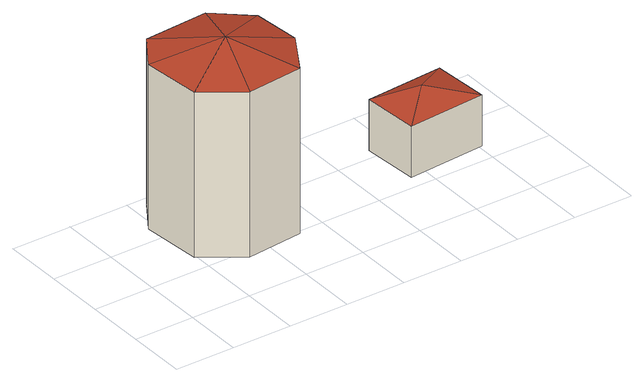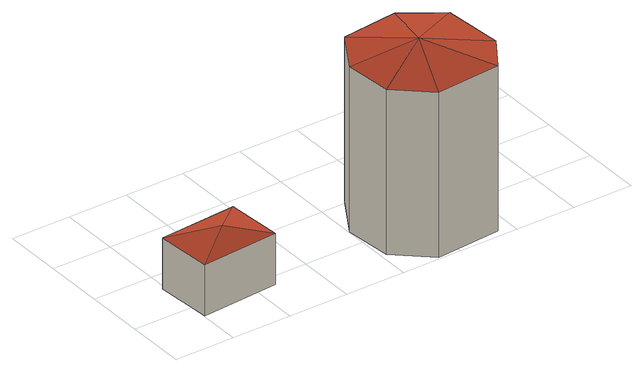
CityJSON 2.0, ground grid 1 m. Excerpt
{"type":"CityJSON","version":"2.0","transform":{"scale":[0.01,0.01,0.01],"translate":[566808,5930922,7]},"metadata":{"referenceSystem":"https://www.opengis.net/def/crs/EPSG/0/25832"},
"CityObjects":{
"building1":{"type":"Building","attributes":{"Grundfläche 2D":"3.559281","Grundhöhe NN":"7.160"},"geometry":[{"type":"Solid","lod":"3","boundaries":[[[[0,1,2]],[[0,3,1]],[[0,2,4]],[[0,4,5]],[[0,5,6]],[[0,6,7]],[[0,7,8]],[[0,8,3]],[[9,10,2,1]],[[10,11,4,2]],[[11,12,5,4]],[[12,13,6,5]],[[13,14,7,6]],[[14,15,8,7]],[[16,9,1,3]],[[15,16,3,8]],[[9,16,15,14,13,12,11,10]]]],"semantics":{"surfaces":[{"type":"RoofSurface"},{"type":"WallSurface"},{"type":"GroundSurface"}],"values":[[0,0,0,0,0,0,0,0,1,1,1,1,1,1,1,1,2]]}}]},
"building2":{"type":"Building","attributes":{"Grundfläche 2D":"1.247224","Grundhöhe NN":"7.164"},"geometry":[{"type":"Solid","lod":"3","boundaries":[[[[17,18,19]],[[17,20,18]],[[17,19,21]],[[17,21,20]],[[22,23,19,18]],[[23,24,21,19]],[[24,25,20,21]],[[25,22,18,20]],[[25,24,23,22]]]],"semantics":{"surfaces":[{"type":"RoofSurface"},{"type":"WallSurface"},{"type":"GroundSurface"}],"values":[[0,0,0,0,1,1,1,1,2]]}}]}
},
"vertices":[
[197,193,320],[125,287,294],[88,230,294],[235,295,294],[97,130,294],[162,85,294],[257,95,294],[299,165,294],[291,245,294],[125,287,16],[88,230,16],[97,130,16],[162,85,16],[257,95,16],[299,165,16],[291,245,16],[235,295,16],
[534,181,121],[467,218,102],[474,124,102],[598,228,102],[605,133,102],[467,218,16],[474,124,16],[605,133,16],[598,228,16]
]}
